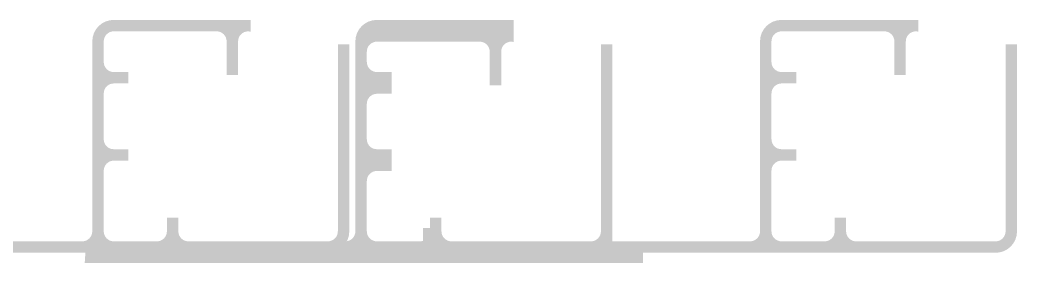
# Model space of a CAD drawing. Header units: metres. Extents: x 407243 to 407851, y 1441715 to 1442241.
# Drawn here: x 407503.1 to 407851.3, y 1442156.4 to 1442241.5 of the extents above; entities that cross this region are included whole.
import ezdxf

# ---------------------------------------------------------------- set-up
doc = ezdxf.new("R2010")
doc.units = ezdxf.units.M
doc.layers.add('HATCH', color=253, linetype='Continuous')

msp = doc.modelspace()

# ---------------------------------------------------------------- hatches: boundary and pattern name
at = {"layer": 'HATCH'}
h = msp.add_hatch(color=253, dxfattribs=at)
h.dxf.hatch_style = 1
edge = h.paths.add_edge_path()
edge.add_arc((407535.83, 1442233.95), 7.5, 90, 180)
edge.add_line((407528.33, 1442233.95), (407528.33, 1442167.47))
edge.add_arc((407524.83, 1442167.47), 3.5, -90, 0, ccw=False)
edge.add_line((407524.83, 1442163.97), (407434.08, 1442163.97))
edge.add_line((407434.08, 1442163.97), (407433.82, 1442159.97))
edge.add_line((407433.82, 1442159.97), (407610.58, 1442159.97))
edge.add_arc((407610.58, 1442167.47), 7.5, 270, 360)
edge.add_line((407618.08, 1442167.47), (407618.08, 1442232.85))
edge.add_line((407618.08, 1442232.85), (407614.08, 1442232.85))
edge.add_line((407614.08, 1442232.85), (407614.08, 1442167.47))
edge.add_arc((407610.58, 1442167.47), 3.5, -90, 0, ccw=False)
edge.add_line((407610.58, 1442163.97), (407561.89, 1442163.97))
edge.add_arc((407561.89, 1442167.47), 3.5, 180, 270, ccw=False)
edge.add_line((407558.39, 1442167.47), (407558.39, 1442172.29))
edge.add_line((407558.39, 1442172.29), (407554.39, 1442172.29))
edge.add_line((407554.39, 1442172.29), (407554.39, 1442167.47))
edge.add_arc((407550.89, 1442167.47), 3.5, -90, 0, ccw=False)
edge.add_line((407550.89, 1442163.97), (407535.83, 1442163.97))
edge.add_arc((407535.83, 1442167.47), 3.5, 180, 270, ccw=False)
edge.add_line((407532.33, 1442167.47), (407532.33, 1442188.7))
edge.add_arc((407535.83, 1442188.7), 3.5, 90, 180, ccw=False)
edge.add_line((407535.83, 1442192.2), (407540.97, 1442192.2))
edge.add_line((407540.97, 1442192.2), (407540.97, 1442196.2))
edge.add_line((407540.97, 1442196.2), (407535.83, 1442196.2))
edge.add_arc((407535.83, 1442199.7), 3.5, 180, 270, ccw=False)
edge.add_line((407532.33, 1442199.7), (407532.33, 1442215.71))
edge.add_arc((407535.83, 1442215.71), 3.5, 90, 180, ccw=False)
edge.add_line((407535.83, 1442219.21), (407540.97, 1442219.21))
edge.add_line((407540.97, 1442219.21), (407540.97, 1442223.21))
edge.add_line((407540.97, 1442223.21), (407535.83, 1442223.21))
edge.add_arc((407535.83, 1442226.71), 3.5, 180, 270, ccw=False)
edge.add_line((407532.33, 1442226.71), (407532.33, 1442233.95))
edge.add_arc((407535.83, 1442233.95), 3.5, 90, 180, ccw=False)
edge.add_line((407535.83, 1442237.45), (407571.74, 1442237.45))
edge.add_arc((407571.74, 1442233.95), 3.5, 0, 90, ccw=False)
edge.add_line((407575.24, 1442233.95), (407575.24, 1442222.22))
edge.add_line((407575.24, 1442222.22), (407579.24, 1442222.22))
edge.add_line((407579.24, 1442222.22), (407579.24, 1442233.95))
edge.add_arc((407582.74, 1442233.95), 3.5, 75.4929, 180, ccw=False)
edge.add_line((407583.62, 1442237.34), (407583.62, 1442241.45))
edge.add_line((407583.62, 1442241.45), (407535.75, 1442241.45))
h = msp.add_hatch(color=253, dxfattribs=at)
h.dxf.hatch_style = 1
edge = h.paths.add_edge_path()
edge.add_arc((407627.7, 1442233.95), 7.5, 90, 180)
edge.add_line((407620.2, 1442233.95), (407620.2, 1442167.47))
edge.add_arc((407616.7, 1442167.47), 3.5, -90, 0, ccw=False)
edge.add_line((407616.7, 1442163.97), (407525.95, 1442163.97))
edge.add_line((407525.95, 1442163.97), (407525.69, 1442159.97))
edge.add_line((407525.69, 1442159.97), (407702.45, 1442159.97))
edge.add_arc((407702.45, 1442167.47), 7.5, 270, 360)
edge.add_line((407709.95, 1442167.47), (407709.95, 1442232.85))
edge.add_line((407709.95, 1442232.85), (407705.95, 1442232.85))
edge.add_line((407705.95, 1442232.85), (407705.95, 1442167.47))
edge.add_arc((407702.45, 1442167.47), 3.5, -90, 0, ccw=False)
edge.add_line((407702.45, 1442163.97), (407653.26, 1442163.97))
edge.add_arc((407653.26, 1442166.97), 3, 180, 270, ccw=False)
edge.add_line((407650.26, 1442166.97), (407650.26, 1442172.29))
edge.add_line((407650.26, 1442172.29), (407646.26, 1442172.29))
edge.add_line((407646.26, 1442172.29), (407646.26, 1442166.97))
edge.add_arc((407643.26, 1442166.97), 3, -90, 0, ccw=False)
edge.add_line((407643.26, 1442163.97), (407627.7, 1442163.97))
edge.add_arc((407627.7, 1442167.47), 3.5, 259.9856, 270, ccw=False)
edge.add_arc((407627.7, 1442167.47), 3.5, 180, 259.9856, ccw=False)
edge.add_line((407624.2, 1442167.47), (407624.2, 1442188.7))
edge.add_arc((407627.7, 1442188.7), 3.5, 90, 180, ccw=False)
edge.add_line((407627.7, 1442192.2), (407632.84, 1442192.2))
edge.add_line((407632.84, 1442192.2), (407632.84, 1442196.2))
edge.add_line((407632.84, 1442196.2), (407627.7, 1442196.2))
edge.add_arc((407627.7, 1442199.7), 3.5, 180, 270, ccw=False)
edge.add_line((407624.2, 1442199.7), (407624.2, 1442215.71))
edge.add_arc((407627.7, 1442215.71), 3.5, 115.279, 180, ccw=False)
edge.add_arc((407627.7, 1442215.71), 3.5, 90, 115.279, ccw=False)
edge.add_line((407627.7, 1442219.21), (407632.84, 1442219.21))
edge.add_line((407632.84, 1442219.21), (407632.84, 1442223.21))
edge.add_line((407632.84, 1442223.21), (407627.7, 1442223.21))
edge.add_arc((407627.7, 1442226.71), 3.5, 227.8723, 270, ccw=False)
edge.add_arc((407627.7, 1442226.71), 3.5, 180, 227.8723, ccw=False)
edge.add_line((407624.2, 1442226.71), (407624.2, 1442233.95))
edge.add_arc((407627.7, 1442233.95), 3.5, 90, 180, ccw=False)
edge.add_line((407627.7, 1442237.45), (407663.61, 1442237.45))
edge.add_arc((407663.61, 1442233.95), 3.5, 0, 90, ccw=False)
edge.add_line((407667.11, 1442233.95), (407667.11, 1442222.22))
edge.add_line((407667.11, 1442222.22), (407671.11, 1442222.22))
edge.add_line((407671.11, 1442222.22), (407671.11, 1442233.95))
edge.add_arc((407674.61, 1442233.95), 3.5, 90, 180, ccw=False)
edge.add_line((407674.61, 1442237.45), (407675.49, 1442237.45))
edge.add_line((407675.49, 1442237.45), (407675.49, 1442241.45))
edge.add_line((407675.49, 1442241.45), (407627.62, 1442241.45))
h = msp.add_hatch(color=253, dxfattribs=at)
h.dxf.hatch_style = 1
edge = h.paths.add_edge_path()
edge.add_line((407627.62, 1442241.45), (407675.49, 1442241.45))
edge.add_line((407675.49, 1442241.45), (407675.49, 1442237.45))
edge.add_line((407675.49, 1442237.45), (407674.61, 1442237.45))
edge.add_arc((407674.61, 1442233.95), 3.5, 90, 180)
edge.add_line((407671.11, 1442233.95), (407671.11, 1442222.22))
edge.add_line((407671.11, 1442222.22), (407667.11, 1442222.22))
edge.add_line((407667.11, 1442222.22), (407667.11, 1442233.95))
edge.add_arc((407663.61, 1442233.95), 3.5, 0, 90)
edge.add_line((407663.61, 1442237.45), (407627.7, 1442237.45))
edge.add_arc((407627.7, 1442233.95), 3.5, 90, 180)
edge.add_line((407624.2, 1442233.95), (407624.2, 1442226.71))
edge.add_arc((407627.7, 1442226.71), 3.5, 180, 270)
edge.add_line((407627.7, 1442223.21), (407632.84, 1442223.21))
edge.add_line((407632.84, 1442223.21), (407632.84, 1442219.21))
edge.add_line((407632.84, 1442219.21), (407627.7, 1442219.21))
edge.add_arc((407627.7, 1442215.71), 3.5, 90, 180)
edge.add_line((407624.2, 1442215.71), (407624.2, 1442199.7))
edge.add_arc((407627.7, 1442199.7), 3.5, 180, 270)
edge.add_line((407627.7, 1442196.2), (407632.84, 1442196.2))
edge.add_line((407632.84, 1442196.2), (407632.84, 1442192.2))
edge.add_line((407632.84, 1442192.2), (407627.7, 1442192.2))
edge.add_arc((407627.7, 1442188.7), 3.5, 90, 180)
edge.add_line((407624.2, 1442188.7), (407624.2, 1442167.47))
edge.add_arc((407627.7, 1442167.47), 3.5, 180, 270)
edge.add_line((407627.7, 1442163.97), (407642.76, 1442163.97))
edge.add_arc((407642.76, 1442167.47), 3.5, 270, 360)
edge.add_line((407646.26, 1442167.47), (407646.26, 1442172.29))
edge.add_line((407646.26, 1442172.29), (407650.26, 1442172.29))
edge.add_line((407650.26, 1442172.29), (407650.26, 1442167.47))
edge.add_arc((407653.76, 1442167.47), 3.5, 180, 270)
edge.add_line((407653.76, 1442163.97), (407702.45, 1442163.97))
edge.add_arc((407702.45, 1442167.47), 3.5, 270, 360)
edge.add_line((407705.95, 1442167.47), (407705.95, 1442232.85))
edge.add_line((407705.95, 1442232.85), (407709.95, 1442232.85))
edge.add_line((407709.95, 1442232.85), (407709.95, 1442167.47))
edge.add_arc((407702.45, 1442167.47), 7.5, -90, 0, ccw=False)
edge.add_line((407702.45, 1442159.97), (407525.69, 1442159.97))
edge.add_line((407525.69, 1442159.97), (407525.95, 1442163.97))
edge.add_line((407525.95, 1442163.97), (407616.7, 1442163.97))
edge.add_arc((407616.7, 1442167.47), 3.5, 270, 360)
edge.add_line((407620.2, 1442167.47), (407620.2, 1442233.95))
edge.add_arc((407627.7, 1442233.95), 7.5, 90, 180, ccw=False)
h = msp.add_hatch(color=253, dxfattribs=at)
h.dxf.hatch_style = 1
edge = h.paths.add_edge_path()
edge.add_arc((407627.7, 1442233.95), 7.5, 90, 180)
edge.add_line((407620.2, 1442233.95), (407620.2, 1442167.47))
edge.add_arc((407616.7, 1442167.47), 3.5, -90, 0, ccw=False)
edge.add_line((407616.7, 1442163.97), (407525.95, 1442163.97))
edge.add_line((407525.95, 1442163.97), (407525.69, 1442159.97))
edge.add_line((407525.69, 1442159.97), (407702.45, 1442159.97))
edge.add_arc((407702.45, 1442167.47), 7.5, 270, 360)
edge.add_line((407709.95, 1442167.47), (407709.95, 1442232.85))
edge.add_line((407709.95, 1442232.85), (407705.95, 1442232.85))
edge.add_line((407705.95, 1442232.85), (407705.95, 1442167.47))
edge.add_arc((407702.45, 1442167.47), 3.5, -90, 0, ccw=False)
edge.add_line((407702.45, 1442163.97), (407653.76, 1442163.97))
edge.add_arc((407653.76, 1442167.47), 3.5, 180, 270, ccw=False)
edge.add_line((407650.26, 1442167.47), (407650.26, 1442172.29))
edge.add_line((407650.26, 1442172.29), (407646.26, 1442172.29))
edge.add_line((407646.26, 1442172.29), (407646.26, 1442167.47))
edge.add_arc((407642.76, 1442167.47), 3.5, -90, 0, ccw=False)
edge.add_line((407642.76, 1442163.97), (407627.7, 1442163.97))
edge.add_arc((407627.7, 1442167.47), 3.5, 180, 270, ccw=False)
edge.add_line((407624.2, 1442167.47), (407624.2, 1442188.7))
edge.add_arc((407627.7, 1442188.7), 3.5, 90, 180, ccw=False)
edge.add_line((407627.7, 1442192.2), (407632.84, 1442192.2))
edge.add_line((407632.84, 1442192.2), (407632.84, 1442196.2))
edge.add_line((407632.84, 1442196.2), (407627.7, 1442196.2))
edge.add_arc((407627.7, 1442199.7), 3.5, 180, 270, ccw=False)
edge.add_line((407624.2, 1442199.7), (407624.2, 1442215.71))
edge.add_arc((407627.7, 1442215.71), 3.5, 90, 180, ccw=False)
edge.add_line((407627.7, 1442219.21), (407632.84, 1442219.21))
edge.add_line((407632.84, 1442219.21), (407632.84, 1442223.21))
edge.add_line((407632.84, 1442223.21), (407627.7, 1442223.21))
edge.add_arc((407627.7, 1442226.71), 3.5, 180, 270, ccw=False)
edge.add_line((407624.2, 1442226.71), (407624.2, 1442233.95))
edge.add_arc((407627.7, 1442233.95), 3.5, 90, 180, ccw=False)
edge.add_line((407627.7, 1442237.45), (407663.61, 1442237.45))
edge.add_arc((407663.61, 1442233.95), 3.5, 0, 90, ccw=False)
edge.add_line((407667.11, 1442233.95), (407667.11, 1442222.22))
edge.add_line((407667.11, 1442222.22), (407671.11, 1442222.22))
edge.add_line((407671.11, 1442222.22), (407671.11, 1442233.95))
edge.add_arc((407674.61, 1442233.95), 3.5, 75.4929, 180, ccw=False)
edge.add_line((407675.49, 1442237.34), (407675.49, 1442241.45))
edge.add_line((407675.49, 1442241.45), (407627.62, 1442241.45))
h = msp.add_hatch(color=253, dxfattribs=at)
h.dxf.hatch_style = 1
edge = h.paths.add_edge_path()
edge.add_arc((407769, 1442233.95), 7.5, 90, 180)
edge.add_line((407761.5, 1442233.95), (407761.5, 1442167.47))
edge.add_arc((407758, 1442167.47), 3.5, -90, 0, ccw=False)
edge.add_line((407758, 1442163.97), (407667.25, 1442163.97))
edge.add_line((407667.25, 1442163.97), (407666.99, 1442159.97))
edge.add_line((407666.99, 1442159.97), (407843.75, 1442159.97))
edge.add_arc((407843.75, 1442167.47), 7.5, 270, 360)
edge.add_line((407851.25, 1442167.47), (407851.25, 1442232.85))
edge.add_line((407851.25, 1442232.85), (407847.25, 1442232.85))
edge.add_line((407847.25, 1442232.85), (407847.25, 1442167.47))
edge.add_arc((407843.75, 1442167.47), 3.5, -90, 0, ccw=False)
edge.add_line((407843.75, 1442163.97), (407795.06, 1442163.97))
edge.add_arc((407795.06, 1442167.47), 3.5, 180, 270, ccw=False)
edge.add_line((407791.56, 1442167.47), (407791.56, 1442172.29))
edge.add_line((407791.56, 1442172.29), (407787.56, 1442172.29))
edge.add_line((407787.56, 1442172.29), (407787.56, 1442167.47))
edge.add_arc((407784.06, 1442167.47), 3.5, -90, 0, ccw=False)
edge.add_line((407784.06, 1442163.97), (407769, 1442163.97))
edge.add_arc((407769, 1442167.47), 3.5, 180, 270, ccw=False)
edge.add_line((407765.5, 1442167.47), (407765.5, 1442188.7))
edge.add_arc((407769, 1442188.7), 3.5, 90, 180, ccw=False)
edge.add_line((407769, 1442192.2), (407774.14, 1442192.2))
edge.add_line((407774.14, 1442192.2), (407774.14, 1442196.2))
edge.add_line((407774.14, 1442196.2), (407769, 1442196.2))
edge.add_arc((407769, 1442199.7), 3.5, 180, 270, ccw=False)
edge.add_line((407765.5, 1442199.7), (407765.5, 1442215.71))
edge.add_arc((407769, 1442215.71), 3.5, 90, 180, ccw=False)
edge.add_line((407769, 1442219.21), (407774.14, 1442219.21))
edge.add_line((407774.14, 1442219.21), (407774.14, 1442223.21))
edge.add_line((407774.14, 1442223.21), (407769, 1442223.21))
edge.add_arc((407769, 1442226.71), 3.5, 180, 270, ccw=False)
edge.add_line((407765.5, 1442226.71), (407765.5, 1442233.95))
edge.add_arc((407769, 1442233.95), 3.5, 90, 180, ccw=False)
edge.add_line((407769, 1442237.45), (407804.91, 1442237.45))
edge.add_arc((407804.91, 1442233.95), 3.5, 0, 90, ccw=False)
edge.add_line((407808.41, 1442233.95), (407808.41, 1442222.22))
edge.add_line((407808.41, 1442222.22), (407812.41, 1442222.22))
edge.add_line((407812.41, 1442222.22), (407812.41, 1442233.95))
edge.add_arc((407815.91, 1442233.95), 3.5, 75.4929, 180, ccw=False)
edge.add_line((407816.79, 1442237.34), (407816.79, 1442241.45))
edge.add_line((407816.79, 1442241.45), (407768.92, 1442241.45))
h = msp.add_hatch(color=256, dxfattribs=at)
h.dxf.hatch_style = 1
edge = h.paths.add_edge_path()
edge.add_line((407627.62, 1442237.84), (407675.49, 1442237.84))
edge.add_line((407675.49, 1442237.84), (407675.49, 1442233.73))
edge.add_arc((407674.61, 1442230.34), 3.5, 75.4929, 180)
edge.add_line((407671.11, 1442230.34), (407671.11, 1442218.61))
edge.add_line((407671.11, 1442218.61), (407667.11, 1442218.61))
edge.add_line((407667.11, 1442218.61), (407667.11, 1442230.34))
edge.add_arc((407663.61, 1442230.34), 3.5, 0, 90)
edge.add_line((407663.61, 1442233.84), (407627.7, 1442233.84))
edge.add_arc((407627.7, 1442230.34), 3.5, 90, 180)
edge.add_line((407624.2, 1442230.34), (407624.2, 1442223.1))
edge.add_arc((407627.7, 1442223.1), 3.5, 180, 270)
edge.add_line((407627.7, 1442219.6), (407632.84, 1442219.6))
edge.add_line((407632.84, 1442219.6), (407632.84, 1442215.6))
edge.add_line((407632.84, 1442215.6), (407627.7, 1442215.6))
edge.add_arc((407627.7, 1442212.1), 3.5, 90, 180)
edge.add_line((407624.2, 1442212.1), (407624.2, 1442196.09))
edge.add_arc((407627.7, 1442196.09), 3.5, 180, 270)
edge.add_line((407627.7, 1442192.59), (407632.84, 1442192.59))
edge.add_line((407632.84, 1442192.59), (407632.84, 1442188.59))
edge.add_line((407632.84, 1442188.59), (407627.7, 1442188.59))
edge.add_arc((407627.7, 1442185.09), 3.5, 90, 180)
edge.add_line((407624.2, 1442185.09), (407624.2, 1442163.86))
edge.add_arc((407627.7, 1442163.86), 3.5, 180, 270)
edge.add_line((407627.7, 1442160.36), (407640.37, 1442160.36))
edge.add_arc((407640.37, 1442163.86), 3.5, 270, 360)
edge.add_line((407643.87, 1442163.86), (407643.87, 1442168.68))
edge.add_line((407643.87, 1442168.68), (407647.87, 1442168.68))
edge.add_line((407647.87, 1442168.68), (407647.87, 1442163.86))
edge.add_arc((407651.37, 1442163.86), 3.5, 180, 270)
edge.add_line((407651.37, 1442160.36), (407702.45, 1442160.36))
edge.add_arc((407702.45, 1442163.86), 3.5, 270, 360)
edge.add_line((407705.95, 1442163.86), (407705.95, 1442229.24))
edge.add_line((407705.95, 1442229.24), (407709.95, 1442229.24))
edge.add_line((407709.95, 1442229.24), (407709.95, 1442164.12))
edge.add_line((407709.95, 1442164.12), (407709.95, 1442163.86))
edge.add_arc((407713.45, 1442163.86), 3.5, 180, 270)
edge.add_line((407713.45, 1442160.36), (407720.59, 1442160.36))
edge.add_line((407720.59, 1442160.36), (407720.59, 1442156.36))
edge.add_line((407720.59, 1442156.36), (407525.69, 1442156.36))
edge.add_line((407525.69, 1442156.36), (407525.95, 1442160.36))
edge.add_line((407525.95, 1442160.36), (407616.7, 1442160.36))
edge.add_arc((407616.7, 1442163.86), 3.5, 270, 360)
edge.add_line((407620.2, 1442163.86), (407620.2, 1442230.34))
edge.add_arc((407627.7, 1442230.34), 7.5, 90, 180, ccw=False)

doc.saveas('drawing.dxf')
